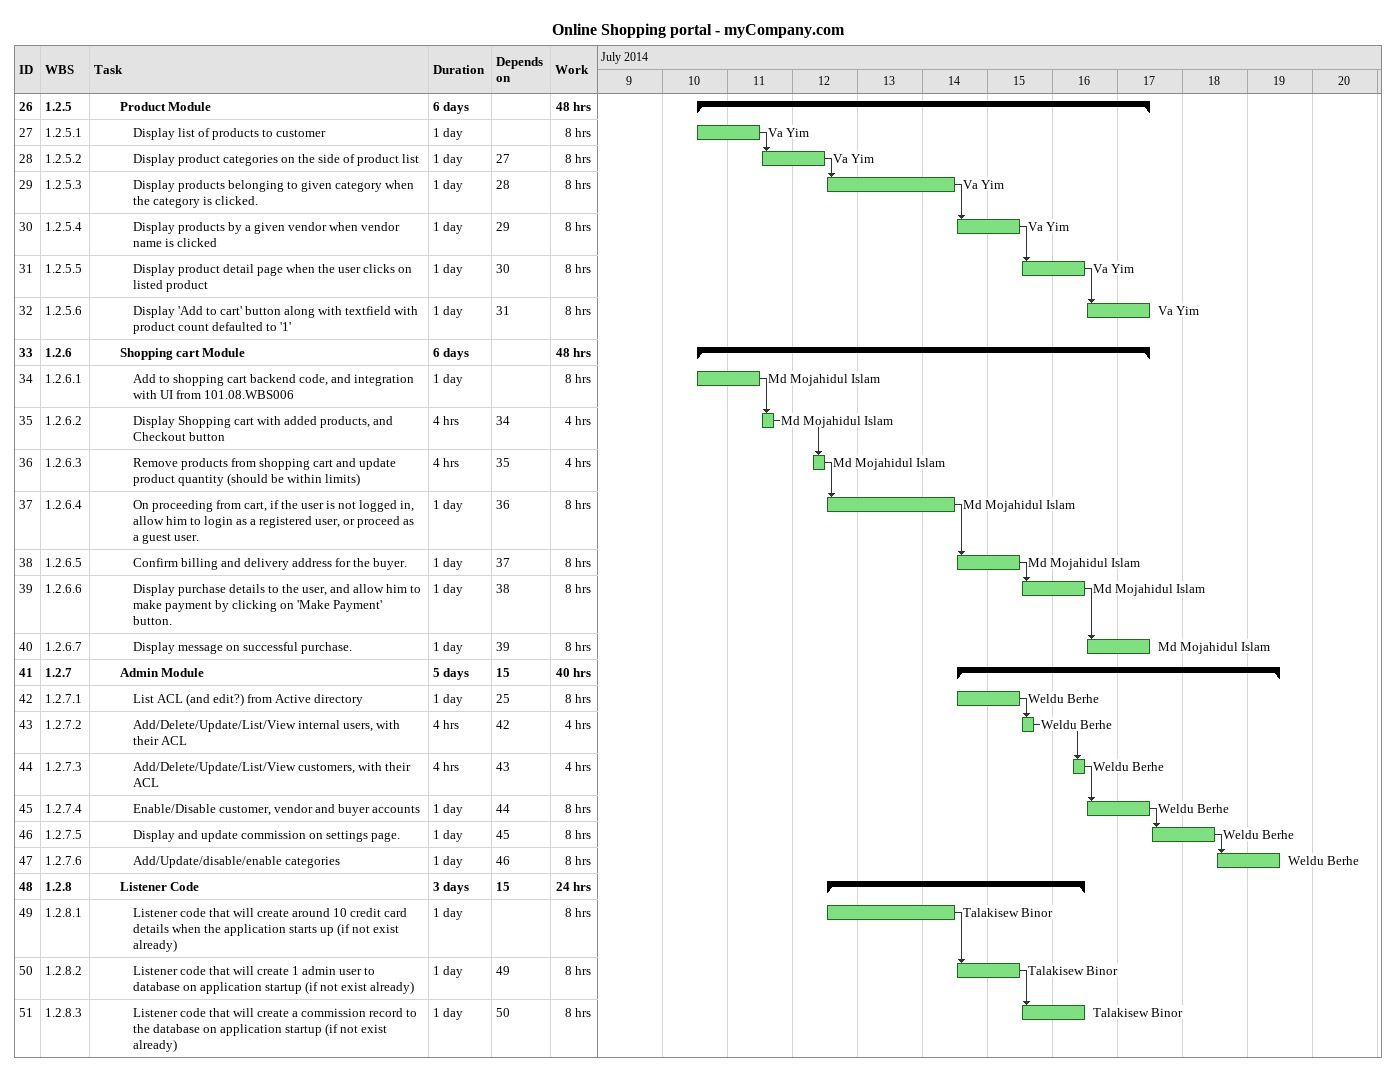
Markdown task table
Online Shopping portal - myCompany.com

| ID | WBS | Task | Duration | Start | Finish | Predecessors | Resources | Work (h) |
|---|---|---|---|---|---|---|---|---|
| 26 | 1.2.5 | **Product Module** | 6d | 2014-07-10 | 2014-07-17 |  |  | 48 |
| 27 | 1.2.5.1 | Display list of products to customer | 1d | 2014-07-10 | 2014-07-11 |  | Va Yim | 8 |
| 28 | 1.2.5.2 | Display product categories on the side of product list | 1d | 2014-07-11 | 2014-07-12 | 27 | Va Yim | 8 |
| 29 | 1.2.5.3 | Display products belonging to given category when the category is clicked. | 1d | 2014-07-12 | 2014-07-14 | 28 | Va Yim | 8 |
| 30 | 1.2.5.4 | Display products by a given vendor when vendor name is clicked | 1d | 2014-07-14 | 2014-07-15 | 29 | Va Yim | 8 |
| 31 | 1.2.5.5 | Display product detail page when the user clicks on listed product | 1d | 2014-07-15 | 2014-07-16 | 30 | Va Yim | 8 |
| 32 | 1.2.5.6 | Display 'Add to cart' button along with textfield with product count defaulted to '1' | 1d | 2014-07-16 | 2014-07-17 | 31 | Va Yim | 8 |
| 33 | 1.2.6 | **Shopping cart Module** | 6d | 2014-07-10 | 2014-07-17 |  |  | 48 |
| 34 | 1.2.6.1 | Add to shopping cart backend code, and integration with UI from 101.08.WBS006 | 1d | 2014-07-10 | 2014-07-11 |  | Md Mojahidul Islam | 8 |
| 35 | 1.2.6.2 | Display Shopping cart with added products, and Checkout button | 4h | 2014-07-11 | 2014-07-11 | 34 | Md Mojahidul Islam | 4 |
| 36 | 1.2.6.3 | Remove products from shopping cart and update product quantity (should be within limits) | 4h | 2014-07-12 | 2014-07-12 | 35 | Md Mojahidul Islam | 4 |
| 37 | 1.2.6.4 | On proceeding from cart, if the user is not logged in, allow him to login as a registered user, or proceed as a guest user. | 1d | 2014-07-12 | 2014-07-14 | 36 | Md Mojahidul Islam | 8 |
| 38 | 1.2.6.5 | Confirm billing and delivery address for the buyer. | 1d | 2014-07-14 | 2014-07-15 | 37 | Md Mojahidul Islam | 8 |
| 39 | 1.2.6.6 | Display purchase details to the user, and allow him to make payment by clicking on 'Make Payment' button. | 1d | 2014-07-15 | 2014-07-16 | 38 | Md Mojahidul Islam | 8 |
| 40 | 1.2.6.7 | Display message on successful purchase. | 1d | 2014-07-16 | 2014-07-17 | 39 | Md Mojahidul Islam | 8 |
| 41 | 1.2.7 | **Admin Module** | 5d | 2014-07-14 | 2014-07-19 | 15 |  | 40 |
| 42 | 1.2.7.1 | List ACL (and edit?) from Active directory | 1d | 2014-07-14 | 2014-07-15 | 25 | Weldu Berhe | 8 |
| 43 | 1.2.7.2 | Add/Delete/Update/List/View internal users, with their ACL | 4h | 2014-07-15 | 2014-07-15 | 42 | Weldu Berhe | 4 |
| 44 | 1.2.7.3 | Add/Delete/Update/List/View customers, with their ACL | 4h | 2014-07-16 | 2014-07-16 | 43 | Weldu Berhe | 4 |
| 45 | 1.2.7.4 | Enable/Disable customer, vendor and buyer accounts | 1d | 2014-07-16 | 2014-07-17 | 44 | Weldu Berhe | 8 |
| 46 | 1.2.7.5 | Display and update commission on settings page. | 1d | 2014-07-17 | 2014-07-18 | 45 | Weldu Berhe | 8 |
| 47 | 1.2.7.6 | Add/Update/disable/enable categories | 1d | 2014-07-18 | 2014-07-19 | 46 | Weldu Berhe | 8 |
| 48 | 1.2.8 | **Listener Code** | 3d | 2014-07-12 | 2014-07-16 | 15 |  | 24 |
| 49 | 1.2.8.1 | Listener code that will create around 10 credit card details when the application starts up (if not exist already) | 1d | 2014-07-12 | 2014-07-14 |  | Talakisew Binor | 8 |
| 50 | 1.2.8.2 | Listener code that will create 1 admin user to database on application startup (if not exist already) | 1d | 2014-07-14 | 2014-07-15 | 49 | Talakisew Binor | 8 |
| 51 | 1.2.8.3 | Listener code that will create a commission record to the database on application startup (if not exist already) | 1d | 2014-07-15 | 2014-07-16 | 50 | Talakisew Binor | 8 |
